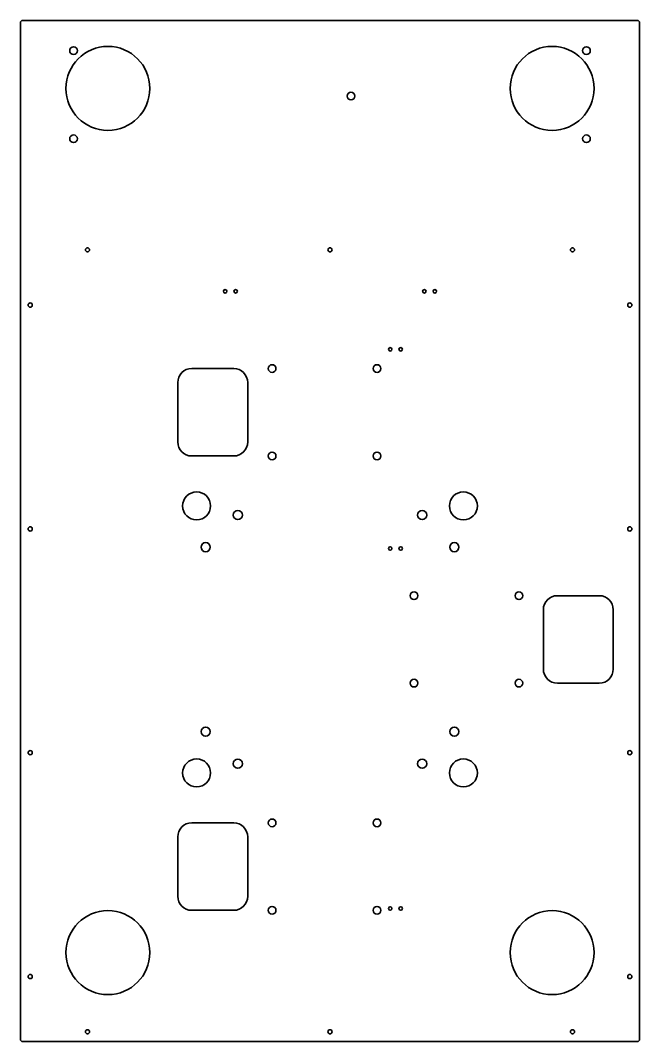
# Model space of a CAD drawing. Header units: inches. Extents: x 0 to 886, y 0 to 1460.
import ezdxf

# ---------------------------------------------------------------- set-up
doc = ezdxf.new("R2010")
doc.units = ezdxf.units.IN
doc.header["$MEASUREMENT"] = 0
doc.layers.add('SIMUMAK Visible (ISO)', color=7, linetype='Continuous', lineweight=35)

# ---------------------------------------------------------------- blocks, each defined once
blk = doc.blocks.new('3DOF250-05-CS01_Sheet_5_3DOF250-05-CS01')
at = {"layer": 'SIMUMAK Visible (ISO)'}
for p, q in [((-443, 727), (-443, -727)), ((440, 730), (-440, 730)), ((443, 727), (443, -727)), ((-197.8, 232.3), (-137.8, 232.3)), ((-217.8, 127.3), (-217.8, 212.3)), ((-117.8, 212.3), (-117.8, 127.3)), ((-137.8, 107.3), (-197.8, 107.3)), ((325.3, -92.5), (385.3, -92.5)), ((305.3, -197.5), (305.3, -112.5)), ((405.3, -112.5), (405.3, -197.5)), ((385.3, -217.5), (325.3, -217.5)), ((-197.8, -417.3), (-137.8, -417.3)), ((-217.8, -522.3), (-217.8, -437.3)), ((-117.8, -437.3), (-117.8, -522.3)), ((-137.8, -542.3), (-197.8, -542.3)), ((440, -730), (-440, -730))]:
    blk.add_line(p, q, dxfattribs=at)
for centre, radius in [((-317.8, 632.8), 60), ((-367, 686.8), 5.5), ((317.8, 632.8), 60), ((367, 686.8), 5.5), ((30, 621.8), 5.5), ((-367, 560.8), 5.5), ((367, 560.8), 5.5), ((-347, 402), 3), ((0, 402), 3), ((347, 402), 3), ((-150, 342.7), 2.5), ((-135, 342.7), 2.5), ((135, 342.7), 2.5), ((150, 342.7), 2.5), ((-429, 323), 3), ((429, 323), 3), ((86.2, 259.8), 2.5), ((101.2, 259.8), 2.5), ((-82.8, 232.3), 5.5), ((67.3, 232.3), 5.5), ((-82.8, 107.3), 5.5), ((67.3, 107.3), 5.5), ((-190.9, 35.9), 20), ((190.9, 35.9), 20), ((-131.9, 22.8), 6.5), ((131.9, 22.8), 6.5), ((-429, 3), 3), ((429, 3), 3), ((-177.8, -23.1), 6.5), ((86.2, -25), 2.5), ((101.2, -25), 2.5), ((177.8, -23.1), 6.5), ((120.2, -92.5), 5.5), ((270.3, -92.5), 5.5), ((120.2, -217.5), 5.5), ((270.3, -217.5), 5.5), ((-177.8, -286.9), 6.5), ((177.8, -286.9), 6.5), ((-429, -317), 3), ((429, -317), 3), ((-190.9, -345.9), 20), ((-131.9, -332.8), 6.5), ((131.9, -332.8), 6.5), ((190.9, -345.9), 20), ((-82.8, -417.3), 5.5), ((67.3, -417.3), 5.5), ((-82.8, -542.3), 5.5), ((67.3, -542.3), 5.5), ((86.2, -539.8), 2.5), ((101.2, -539.8), 2.5), ((-317.8, -602.8), 60), ((317.8, -602.8), 60), ((-429, -637), 3), ((429, -637), 3), ((-347, -716), 3), ((0, -716), 3), ((347, -716), 3)]:
    blk.add_circle(centre, radius, dxfattribs=at)
at = {"layer": 'SIMUMAK Visible (ISO)', "extrusion": (0, 0, -1)}
for centre, radius, start, end in [((440, 727), 3, 0, 90), ((-440, 727), 3, 90, 180), ((197.8, 212.3), 20, 360, 90), ((137.8, 212.3), 20, 90, 180), ((197.8, 127.3), 20, 270, 0), ((137.8, 127.3), 20, 180, 270), ((-325.3, -112.5), 20, 0, 90), ((-385.3, -112.5), 20, 90, 180), ((-325.3, -197.5), 20, 270, 0), ((-385.3, -197.5), 20, 180, 270), ((197.8, -437.3), 20, 0, 90), ((137.8, -437.3), 20, 90, 180), ((197.8, -522.3), 20, 270, 360), ((137.8, -522.3), 20, 180, 270), ((440, -727), 3, 270, 0), ((-440, -727), 3, 180, 270)]:
    blk.add_arc(centre, radius, start, end, dxfattribs=at)

msp = doc.modelspace()

# ---------------------------------------------------------------- block references
msp.add_blockref('3DOF250-05-CS01_Sheet_5_3DOF250-05-CS01', (443, 730))

doc.saveas('drawing.dxf')
